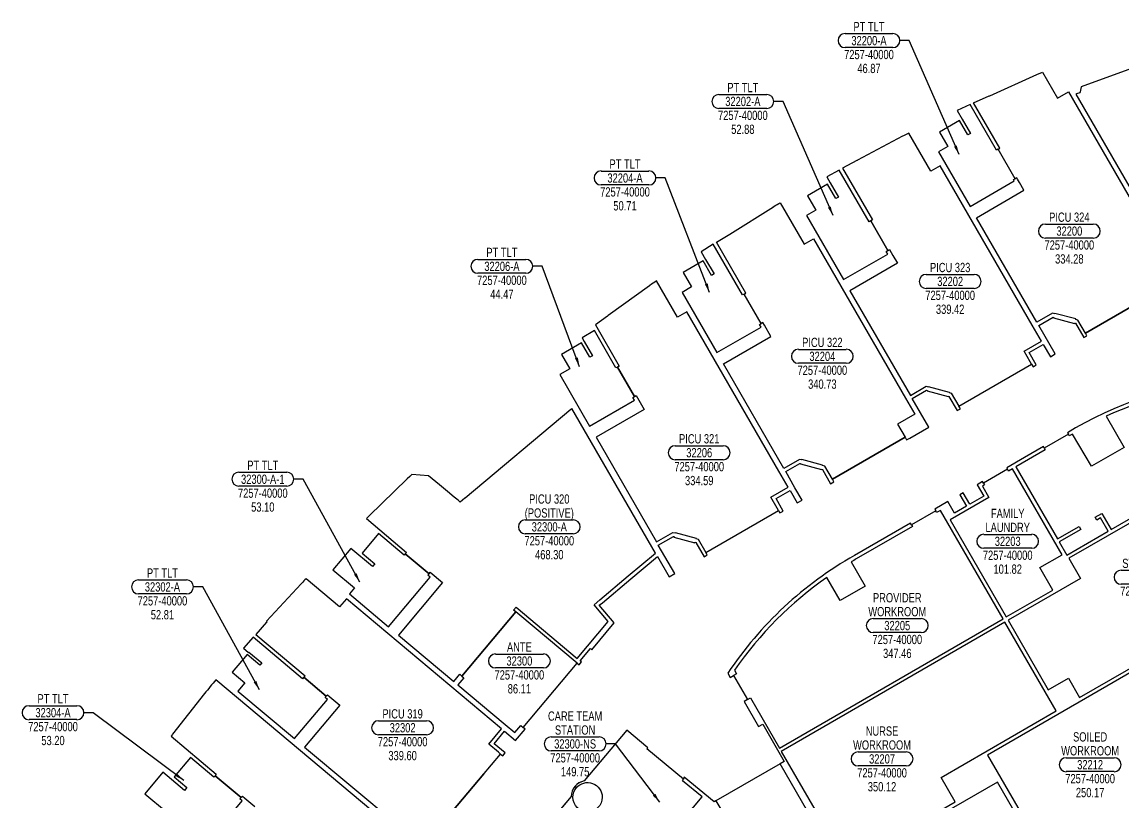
# Model space of a CAD drawing. Extents: x -1957 to 1851, y 4765 to 7321.
# Drawn here: x -1655 to -230, y 6165 to 7175 of the extents above; entities that cross this region are included whole.
import ezdxf
from ezdxf.enums import TextEntityAlignment as Align

# ---------------------------------------------------------------- set-up
doc = ezdxf.new("R2010")
doc.units = 0
doc.header["$LTSCALE"] = 48
doc.header["$MEASUREMENT"] = 0
doc.layers.get('0').update_dxf_attribs({"linetype": 'CONTINUOUS'})
for name, color, linetype in [('AREA', 3, 'CONTINUOUS'), ('AREA2', 1, 'CONTINUOUS'), ('COSTC', 6, 'CONTINUOUS'), ('PLINE2', 5, 'CONTINUOUS'), ('ROOMNA', 4, 'CONTINUOUS'), ('ROOMNO', 4, 'CONTINUOUS'), ('ROOMOV', 4, 'CONTINUOUS')]:
    doc.layers.add(name, color=color, linetype=linetype)
doc.dimstyles.get("Standard").update_dxf_attribs({"dimtxt": 0.18, "dimasz": 12, "dimexe": 0.18, "dimexo": 0.0625, "dimgap": 0.09, "dimtad": 0, "dimtih": 1, "dimtoh": 1, "dimdec": 4, "dimzin": 0, "dimtxsty": 'STANDARD', "dimcen": 0.09, "dimazin": 3, "dimtfac": 1, "dimtdec": 4, "dimtofl": 0, "dimtmove": 0, "dimatfit": 3, "dimtolj": 1, "dimtzin": 0})

# ---------------------------------------------------------------- blocks, each defined once
blk = doc.blocks.new('ROOM')
at = {"layer": 'ROOMOV'}
for p, q in [((-31, 9), (31, 9)), ((31, -9), (-31, -9))]:
    blk.add_line(p, q, dxfattribs=at)
for centre, start, end in [((-31, 0), 90, 270), ((31, 0), 270, 90)]:
    blk.add_arc(centre, 9.04, start, end, dxfattribs=at)
at = {"width": 0.75, "flags": 1}
for tag, p in [('FLFIN', (-60, -36)), ('ICRA', (60, -36)), ('FLCOND', (-60, -60)), ('FLTYPE', (-60, -48)), ('USER1', (60, -48)), ('USER2', (60, -60)), ('WLFIN', (-60, -72)), ('SITE', (-24, -72)), ('UCODE', (24, -72)), ('USER3', (60, -72)), ('WLTYPE', (-60, -84)), ('BLDG', (-24, -84)), ('UDESC', (24, -84)), ('USER4', (60, -84)), ('WLCOND', (-60, -96)), ('FLR', (-24, -96)), ('FCODE', (24, -96)), ('USER5', (60, -96)), ('CLFIN', (-60, -108)), ('COSTCD', (-24, -108)), ('FDESC', (24, -108)), ('USER6', (60, -108)), ('CLTYPE', (-60, -120)), ('DEPTD', (-24, -120)), ('DIVISION', (24, -120)), ('USER7', (60, -120)), ('CLCOND', (-60, -132)), ('CLHT', (-60, -144)), ('CHDATE', (-24, -144)), ('RDES', (-24, -132)), ('CONTACT', (24, -132)), ('OCCUP', (24, -144)), ('BLOCK', (60, -144)), ('USER8', (60, -132)), ('BASE', (-60, -156)), ('CBACK', (-24, -156)), ('PRCONTACT', (24, -156)), ('BLOCK2', (60, -156))]:
    blk.add_attdef(tag, text='', height=6, dxfattribs=at).set_placement(p, align=Align.MIDDLE_CENTER)
at = {"layer": 'AREA', "width": 0.75}
blk.add_attdef('AREA', text='', height=12, dxfattribs=at).set_placement((0, -36), align=Align.MIDDLE_CENTER)
at = {"layer": 'AREA2', "width": 0.75}
blk.add_attdef('AREA2', text='', height=12, dxfattribs=at).set_placement((0, -36), align=Align.MIDDLE_CENTER)
at = {"layer": 'COSTC', "width": 0.75}
blk.add_attdef('COSTC', text='', height=12, dxfattribs=at).set_placement((0, -18), align=Align.MIDDLE_CENTER)
at = {"layer": 'ROOMNA', "width": 0.75}
for tag, p in [('RMNAA', (0, 54)), ('RMNAB', (0, 36)), ('RMNAC', (0, 18))]:
    blk.add_attdef(tag, text='', height=12, dxfattribs=at).set_placement(p, align=Align.MIDDLE_CENTER)
at = {"layer": 'ROOMNO', "width": 0.75}
blk.add_attdef('RMNU', text='', height=12, dxfattribs=at).set_placement((0, 0), align=Align.MIDDLE_CENTER)

msp = doc.modelspace()

# ---------------------------------------------------------------- linework, layer by layer
at = {"layer": 'PLINE2', "color": 6}
for points in [[(-125.1, 7149.8), (-285, 7091.6), (-286.2, 7084.8), (-286.5, 7083.5), (-286.5, 7083.7), (-286.8, 7083.7), (-286.8, 7083.7), (-290.8, 7082.3), (-290.8, 7082.2), (-291.6, 7081.9), (-161, 6855.8)], [(-185.3, 6827), (-279.3, 6772.7), (-289.1, 6789.7), (-292, 6790.5), (-291.9, 6791.1), (-318.9, 6798.3), (-319.1, 6797.8), (-321.9, 6798.5), (-342.1, 6786.8), (-420.2, 6922.1), (-358.9, 6957.6), (-364.8, 6967.8), (-367.3, 6972.1), (-367.2, 6972.1), (-368.2, 6973.8), (-370.3, 6972.6), (-392.3, 7010.7), (-390.2, 7011.9), (-424.1, 7070.6), (-403.9, 7079.6), (-403.9, 7079.6), (-403.2, 7079.9), (-403.2, 7079.9), (-342.1, 7107.3), (-342.1, 7107.3), (-335.1, 7110.4), (-315.7, 7076.9), (-301.4, 7085.1), (-170.4, 6858.3)], [(-1105.6, 6145.2), (-1035.9, 6228.3), (-1033, 6225.9), (-1029.9, 6229.7), (-1044, 6241.6), (-1030.5, 6257.7), (-1016.4, 6245.8), (-1003.9, 6260.5), (-1006.4, 6262.6), (-936.7, 6345.7), (-934.2, 6343.7), (-931, 6347.5), (-932.8, 6349), (-919.6, 6364.7), (-917.8, 6363.2), (-888.7, 6397.9), (-908, 6420.9), (-904.1, 6424.1), (-867.4, 6455), (-832.9, 6483.9), (-817.6, 6457.5), (-810.4, 6461.7), (-831.7, 6498.5), (-812.2, 6509.8), (-811.4, 6509.5), (-811.5, 6509), (-784.5, 6501.7), (-784.3, 6502.3), (-783.3, 6502), (-772.6, 6483.5), (-768.4, 6485.9), (-770.3, 6489.2), (-676.3, 6543.4), (-674.5, 6540.2), (-670.2, 6542.6), (-679.5, 6558.7), (-661.3, 6569.2), (-652, 6553.1), (-645.8, 6556.8), (-655, 6572.8), (-667, 6593.6), (-648.5, 6604.3), (-647.7, 6604), (-647.8, 6603.5), (-620.8, 6596.2), (-620.6, 6596.8), (-619.6, 6596.5), (-609, 6578), (-604.7, 6580.5), (-606.6, 6583.7), (-512.6, 6638), (-510.8, 6634.7), (-506.6, 6637.1), (-506.6, 6637.1), (-482.1, 6651.3), (-503.4, 6688.1), (-484.9, 6698.8), (-484, 6698.6), (-484.2, 6698), (-457.1, 6690.8), (-457, 6691.3), (-456, 6691), (-445.3, 6672.5), (-441.1, 6675), (-442.9, 6678.2), (-349, 6732.5), (-347.1, 6729.2), (-342.9, 6731.7), (-352.1, 6747.7), (-334, 6758.2), (-324.7, 6742.2), (-318.4, 6745.8), (-339.7, 6782.6), (-321.2, 6793.3), (-320.3, 6793.1), (-320.5, 6792.5), (-293.4, 6785.3), (-293.3, 6785.8), (-292.3, 6785.5), (-281.6, 6767), (-277.4, 6769.5), (-279.3, 6772.7), (-185.3, 6827)], [(-149.3, 6569), (-301, 6481.5), (-285.9, 6455.3), (-379.2, 6401.4), (-327.4, 6311.5), (-301.4, 6326.5), (-286.9, 6301.4), (-206.1, 6348)], [(-617.1, 6117), (-674, 6215.6), (-757.3, 6167.7), (-745.4, 6147.3)], [(-1105.6, 6145.2), (-1057.2, 6202.9), (-1105.6, 6145.2)]]:
    msp.add_lwpolyline(points, dxfattribs=at)
for points in [[(-392.3, 7010.7), (-394.5, 7009.5), (-428.6, 7068.6), (-445.4, 7061), (-438.9, 7049.6), (-438.9, 7049.6), (-428.1, 7031), (-431.4, 7029.2), (-442.1, 7047.8), (-468.1, 7032.8), (-457.3, 7014.1), (-469.4, 7007.2), (-428.6, 6936.6), (-371.5, 6969.6), (-372.5, 6971.4), (-370.3, 6972.6)], [(-557, 6917.9), (-559.1, 6916.7), (-597.8, 6983.7), (-614, 6975), (-609.6, 6967.4), (-598.9, 6948.7), (-602.1, 6946.9), (-612.9, 6965.5), (-638.8, 6950.5), (-628.1, 6931.9), (-640.1, 6924.9), (-592.3, 6842.1), (-535.1, 6875.1), (-537.1, 6878.6), (-535, 6879.8)], [(-720.7, 6823.4), (-722.8, 6822.2), (-760.6, 6887.7), (-776.2, 6878), (-770.5, 6868), (-759.7, 6849.3), (-763, 6847.5), (-773.7, 6866.1), (-799.7, 6851.1), (-788.9, 6832.5), (-800.9, 6825.5), (-756, 6747.6), (-698.8, 6780.6), (-700.8, 6784.1), (-698.7, 6785.3)], [(-884.4, 6728.9), (-886.5, 6727.7), (-914.4, 6776.1), (-930.4, 6766.9), (-927.6, 6762.1), (-927.6, 6762.1), (-916.9, 6743.5), (-920.1, 6741.7), (-930.9, 6760.3), (-956.8, 6745.3), (-946.1, 6726.7), (-959, 6719.2), (-920.6, 6652.6), (-862.5, 6686.1), (-864.5, 6689.6), (-862.4, 6690.8)], [(-373.6, 6597.4), (-378.7, 6594.4), (-380, 6596.6), (-411.1, 6578.6), (-409.9, 6576.4), (-412.6, 6574.9), (-404.1, 6560.2), (-454.2, 6531.2), (-381.7, 6405.6), (-321.6, 6440.3), (-338.4, 6469.4), (-309.3, 6486.2)], [(-1126.7, 6457.1), (-1129.8, 6459.7), (-1128.2, 6461.6), (-1158.9, 6487.3), (-1160.4, 6485.4), (-1193.7, 6513.4), (-1214.8, 6488.3), (-1198.3, 6474.5), (-1201.4, 6470.7), (-1229.4, 6494.2), (-1252.6, 6466.5), (-1224.7, 6443.1), (-1231.1, 6435.4), (-1180.5, 6393)], [(-936.7, 6345.7), (-1013.3, 6410), (-1013.3, 6410), (-1016.1, 6412.3), (-1085.9, 6329.2), (-1083.1, 6326.9), (-1090.8, 6317.7), (-1029.6, 6266.3), (-1029.6, 6266.3), (-1017.2, 6256), (-1009.5, 6265.2), (-1006.4, 6262.6)], [(-317.1, 6284), (-383.5, 6398.9), (-672.7, 6231.8), (-609.1, 6121.6), (-613.1, 6119.3), (-595.1, 6088.2), (-591.1, 6090.5), (-588.1, 6085.3), (-447.8, 6166.3), (-466.1, 6197.9)], [(-1290.2, 6327.6), (-1291.8, 6325.7), (-1355.6, 6379.3), (-1368.3, 6365.2), (-1361.5, 6359.5), (-1361.1, 6359.9), (-1344.6, 6346.1), (-1347.1, 6343.2), (-1363.5, 6357.1), (-1382.8, 6334.1), (-1366.3, 6320.3), (-1375.3, 6309.6), (-1302, 6248.2), (-1259.6, 6298.8), (-1262.7, 6301.3), (-1261.1, 6303.2)], [(-131.8, 6201.6), (-133, 6203.7), (-129.6, 6205.7), (-207.9, 6341.4), (-406.1, 6227), (-327.7, 6091.3), (-195.4, 6167.7), (-194.2, 6165.6)], [(-1404.9, 6200.3), (-1406.4, 6198.4), (-1436.7, 6223.8), (-1457.7, 6198.7), (-1441.3, 6184.9), (-1444.4, 6181.2), (-1472.4, 6204.7), (-1495.6, 6177), (-1467.6, 6153.5), (-1474.1, 6145.8), (-1423.5, 6103.4), (-1369.7, 6167.6), (-1372.7, 6170.2), (-1371.2, 6172)], [(-393, 6192.1), (-589.3, 6078.8), (-529.4, 5975), (-389.2, 6055.9), (-387.9, 6053.8), (-356.7, 6071.8), (-357.9, 6073.8), (-333, 6088.2)]]:
    msp.add_lwpolyline(points, close=True, dxfattribs=at)
for points in [[(-348.4, 6783.2), (-467.4, 6989.3), (-479.4, 6982.4), (-507.7, 7031.4, 0.000699), (-514.7, 7027.9), (-514.7, 7028), (-515.8, 7027.4), (-515.8, 7027.4), (-574, 6996.4), (-574, 6996.4), (-574.7, 6996), (-574.9, 6995.9), (-593.5, 6986), (-554.9, 6919.2), (-557, 6917.9), (-535, 6879.8), (-532.9, 6881), (-528.5, 6873.4), (-528.5, 6873.4), (-522.5, 6863.1), (-583.9, 6827.6), (-505.8, 6692.3), (-485.5, 6704), (-482.7, 6703.3), (-482.6, 6703.8), (-455.6, 6696.5), (-455.7, 6696), (-452.8, 6695.2), (-452.8, 6695.2), (-442.9, 6678.2), (-349, 6732.5), (-350.7, 6735.5), (-350.7, 6735.5), (-358.8, 6749.5), (-336.4, 6762.4)], [(-694.6, 6783.1), (-696.6, 6786.5), (-698.7, 6785.3), (-720.7, 6823.4), (-718.6, 6824.7), (-756.5, 6890.3), (-739.3, 6901), (-739.3, 6901), (-682.7, 6936.3), (-682.8, 6936.4), (-682.2, 6936.8), (-682.1, 6936.7), (-681.7, 6937), (-681.7, 6937, -0.000793), (-674, 6941.5), (-643.1, 6887.9), (-631.1, 6894.8), (-512.1, 6688.7), (-500.1, 6667.9), (-522.5, 6655), (-512.7, 6638), (-606.6, 6583.7), (-616.4, 6600.7), (-619.4, 6601.5), (-619.2, 6602), (-646.3, 6609.3), (-646.4, 6608.8), (-649.2, 6609.5), (-669.5, 6597.8), (-747.6, 6733.1), (-686.2, 6768.6), (-694.6, 6783.1)], [(-794.8, 6800.3), (-806.8, 6793.4), (-833.9, 6840.4, 0.00093), (-842.5, 6834.5), (-843.1, 6834.1), (-843.1, 6834.1), (-896.5, 6795.5), (-896.5, 6795.5), (-897.1, 6795), (-897.3, 6794.9), (-913.1, 6783.5), (-882.3, 6730.1), (-884.4, 6728.9), (-862.4, 6690.8), (-860.3, 6692), (-849.9, 6674.1), (-912.2, 6638.1), (-834.1, 6502.8), (-812.9, 6515), (-810.1, 6514.3), (-809.9, 6514.8), (-782.9, 6507.5), (-783, 6507), (-780.1, 6506.2), (-780.1, 6506.2), (-770.3, 6489.2), (-676.3, 6543.4), (-678.1, 6546.5), (-678.1, 6546.5), (-686.2, 6560.5), (-663.7, 6573.4), (-675.7, 6594.2)], [(-943.4, 6675.4), (-944.9, 6674.2), (-1081.6, 6559.5), (-1081.9, 6559.2), (-1081.9, 6559.2), (-1087.9, 6554.2), (-1090.3, 6556.2), (-1092.2, 6557.8), (-1095.7, 6560.7), (-1098.3, 6562.8), (-1101.8, 6565.8), (-1109.7, 6572.4), (-1114.8, 6576.7), (-1128.7, 6588.4), (-1150.5, 6589.8, 2.648672), (-1150.5, 6589.8), (-1153.1, 6587.3, -0.000567), (-1153.1, 6587.3), (-1156.3, 6584.3), (-1156.3, 6584.3), (-1205.6, 6536.4), (-1206.2, 6535.9), (-1206.4, 6535.7), (-1209.3, 6532.8), (-1157.3, 6489.1), (-1158.9, 6487.3), (-1128.2, 6461.6), (-1126.6, 6463.4), (-1110.7, 6450.1), (-1167.7, 6382.2), (-1096.3, 6322.3), (-1088.6, 6331.5), (-1085.9, 6329.2), (-1016.1, 6412.3), (-1018.9, 6414.6), (-1015.7, 6418.4), (-936.6, 6352), (-896.6, 6399.8), (-914.8, 6421.5), (-907.3, 6427.8), (-870.5, 6458.7), (-835.4, 6488.2)], [(-466.9, 6543.5), (-471.8, 6540.7), (-473, 6542.8), (-504.2, 6524.8), (-503, 6522.7), (-575.7, 6480.7, 0.004018), (-582.3, 6476.9), (-564.2, 6445.5), (-596.4, 6426.9), (-613.7, 6456.8, 0.089894), (-733.3, 6336.7), (-730.6, 6332.1), (-734.6, 6329.8), (-716.6, 6298.7), (-712.6, 6301), (-675.1, 6236), (-385.9, 6403.2)]]:
    msp.add_lwpolyline(points, format="xyb", close=True, dxfattribs=at)
for points in [[(-82.8, 6713.3, 0.115504), (-292.1, 6650.1), (-302.7, 6644), (-301.4, 6641.9), (-332.6, 6623.9), (-333.8, 6626), (-358.1, 6612), (-381.2, 6598.7), (-380, 6596.6), (-411.1, 6578.6), (-412.4, 6580.7), (-419.2, 6576.7), (-410.7, 6562), (-428.9, 6551.5), (-437.4, 6566.2), (-441.6, 6563.8), (-433.1, 6549), (-448.7, 6540), (-457.2, 6554.8), (-474.3, 6544.9), (-473, 6542.8), (-504.2, 6524.8), (-505.4, 6526.9), (-578.1, 6485, 0.117965), (-741.8, 6332.9), (-738.7, 6327.5), (-734.6, 6329.8), (-716.6, 6298.7), (-720.7, 6296.3), (-702, 6264.1), (-696.7, 6267.1), (-668.8, 6218.6), (-674, 6215.6), (-757.3, 6167.7), (-759.7, 6166.4), (-798.3, 6198.3), (-799.3, 6196), (-846.5, 6235), (-845.3, 6236.4), (-872.5, 6259.2), (-927.7, 6193.5, 0.342487), (-944.6, 6173.3), (-969.7, 6143.3)], [(-90.3, 6707.9, 0.088945), (-252.5, 6665.2), (-229.3, 6625), (-271.7, 6600.5), (-295.9, 6642.3), (-300.2, 6639.8), (-301.4, 6641.9), (-332.6, 6623.9), (-331.4, 6621.8), (-369.3, 6599.9), (-315.4, 6506.5), (-287.5, 6522.6), (-285.4, 6518.9), (-313.3, 6502.8), (-303.4, 6485.7), (-249.9, 6516.6), (-259.8, 6533.7), (-264.6, 6530.9), (-266.7, 6534.6), (-258.2, 6539.5), (-246.2, 6518.7), (-47.4, 6633.5)], [(-1105.6, 6145.2), (-1035.9, 6228.3), (-1038.5, 6230.6), (-1038.5, 6230.6), (-1050.9, 6241), (-1034.3, 6260.8), (-1235, 6429.2), (-1243.9, 6418.6), (-1287.3, 6455, 0.000699), (-1292.7, 6449.3), (-1292.7, 6449.3), (-1293.5, 6448.5), (-1293.6, 6448.6), (-1338.3, 6400.1), (-1337.5, 6399.5), (-1338, 6398.9), (-1338.2, 6398.7), (-1352.4, 6383), (-1288.6, 6329.5), (-1290.2, 6327.6), (-1261.1, 6303.2), (-1259.5, 6305.1), (-1256.5, 6302.5), (-1256.5, 6302.5), (-1243.7, 6291.7), (-1289.2, 6237.4), (-1169.5, 6137)], [(-1174.1, 6131.4), (-1403.9, 6324.2, 0.002039), (-1418.5, 6306.7), (-1418.5, 6306.7), (-1459.8, 6253.9), (-1460.3, 6253.3), (-1460.4, 6253.1), (-1461.8, 6251.3), (-1403.3, 6202.2), (-1404.9, 6200.3), (-1371.2, 6172), (-1369.6, 6173.9), (-1366.5, 6171.3), (-1366.5, 6171.3), (-1353.7, 6160.6)], [(-817.9, 6121.9), (-775.2, 6172.9), (-800.3, 6193.7), (-799.3, 6196), (-846.5, 6235), (-845.3, 6236.4), (-872.5, 6259.2), (-927.7, 6193.5, 0.166496), (-939.6, 6186.3), (-937.7, 6184.7, -0.698859), (-904.2, 6172.4, -1), (-942.2, 6172.4, -0.177261), (-937.7, 6184.7), (-939.6, 6186.3, 0.166496), (-944.6, 6173.3), (-999.8, 6107.5)]]:
    msp.add_lwpolyline(points, format="xyb", dxfattribs=at)

# ---------------------------------------------------------------- block references
at = {"layer": 'ROOMNO'}
ref = msp.add_blockref('ROOM', (-559.3, 7151.2), dxfattribs=at)
ref.add_attrib('RMNU', '32200-A', dxfattribs={"height": 12, "width": 0.75}).set_placement((-559.3, 7151.2), align=Align.MIDDLE_CENTER)
ref.add_attrib('RMNAC', 'PT TLT', dxfattribs={"layer": 'ROOMNA', "height": 12, "width": 0.75}).set_placement((-559.3, 7169.2), align=Align.MIDDLE_CENTER)
ref.add_attrib('COSTC', '7257-40000', dxfattribs={"layer": 'COSTC', "height": 12, "width": 0.75}).set_placement((-559.3, 7133.2), align=Align.MIDDLE_CENTER)
ref.add_attrib('AREA2', '46.87', dxfattribs={"layer": 'AREA2', "height": 12, "width": 0.75}).set_placement((-559.3, 7115.2), align=Align.MIDDLE_CENTER)
ref = msp.add_blockref('ROOM', (-722.4, 7072.5), dxfattribs=at)
ref.add_attrib('RMNU', '32202-A', dxfattribs={"height": 12, "width": 0.75}).set_placement((-722.4, 7072.5), align=Align.MIDDLE_CENTER)
ref.add_attrib('RMNAC', 'PT TLT', dxfattribs={"layer": 'ROOMNA', "height": 12, "width": 0.75}).set_placement((-722.4, 7090.5), align=Align.MIDDLE_CENTER)
ref.add_attrib('COSTC', '7257-40000', dxfattribs={"layer": 'COSTC', "height": 12, "width": 0.75}).set_placement((-722.4, 7054.5), align=Align.MIDDLE_CENTER)
ref.add_attrib('AREA2', '52.88', dxfattribs={"layer": 'AREA2', "height": 12, "width": 0.75}).set_placement((-722.4, 7036.5), align=Align.MIDDLE_CENTER)
ref = msp.add_blockref('ROOM', (-874.8, 6973.5), dxfattribs=at)
ref.add_attrib('RMNU', '32204-A', dxfattribs={"height": 12, "width": 0.75}).set_placement((-874.8, 6973.5), align=Align.MIDDLE_CENTER)
ref.add_attrib('RMNAC', 'PT TLT', dxfattribs={"layer": 'ROOMNA', "height": 12, "width": 0.75}).set_placement((-874.8, 6991.5), align=Align.MIDDLE_CENTER)
ref.add_attrib('COSTC', '7257-40000', dxfattribs={"layer": 'COSTC', "height": 12, "width": 0.75}).set_placement((-874.8, 6955.5), align=Align.MIDDLE_CENTER)
ref.add_attrib('AREA2', '50.71', dxfattribs={"layer": 'AREA2', "height": 12, "width": 0.75}).set_placement((-874.8, 6937.5), align=Align.MIDDLE_CENTER)
ref = msp.add_blockref('ROOM', (-300.2, 6904.8), dxfattribs=at)
ref.add_attrib('RMNU', '32200', dxfattribs={"height": 12, "width": 0.75}).set_placement((-300.2, 6904.8), align=Align.MIDDLE_CENTER)
ref.add_attrib('RMNAC', 'PICU 324', dxfattribs={"layer": 'ROOMNA', "height": 12, "width": 0.75}).set_placement((-300.2, 6922.8), align=Align.MIDDLE_CENTER)
ref.add_attrib('COSTC', '7257-40000', dxfattribs={"layer": 'COSTC', "height": 12, "width": 0.75}).set_placement((-300.2, 6886.8), align=Align.MIDDLE_CENTER)
ref.add_attrib('AREA2', '334.28', dxfattribs={"layer": 'AREA2', "height": 12, "width": 0.75}).set_placement((-300.2, 6868.8), align=Align.MIDDLE_CENTER)
ref = msp.add_blockref('ROOM', (-1034, 6859.2), dxfattribs=at)
ref.add_attrib('RMNU', '32206-A', dxfattribs={"height": 12, "width": 0.75}).set_placement((-1034, 6859.2), align=Align.MIDDLE_CENTER)
ref.add_attrib('RMNAC', 'PT TLT', dxfattribs={"layer": 'ROOMNA', "height": 12, "width": 0.75}).set_placement((-1034, 6877.2), align=Align.MIDDLE_CENTER)
ref.add_attrib('COSTC', '7257-40000', dxfattribs={"layer": 'COSTC', "height": 12, "width": 0.75}).set_placement((-1034, 6841.2), align=Align.MIDDLE_CENTER)
ref.add_attrib('AREA2', '44.47', dxfattribs={"layer": 'AREA2', "height": 12, "width": 0.75}).set_placement((-1034, 6823.2), align=Align.MIDDLE_CENTER)
ref = msp.add_blockref('ROOM', (-454.3, 6839.7), dxfattribs=at)
ref.add_attrib('RMNU', '32202', dxfattribs={"height": 12, "width": 0.75}).set_placement((-454.3, 6839.7), align=Align.MIDDLE_CENTER)
ref.add_attrib('RMNAC', 'PICU 323', dxfattribs={"layer": 'ROOMNA', "height": 12, "width": 0.75}).set_placement((-454.3, 6857.7), align=Align.MIDDLE_CENTER)
ref.add_attrib('COSTC', '7257-40000', dxfattribs={"layer": 'COSTC', "height": 12, "width": 0.75}).set_placement((-454.3, 6821.7), align=Align.MIDDLE_CENTER)
ref.add_attrib('AREA2', '339.42', dxfattribs={"layer": 'AREA2', "height": 12, "width": 0.75}).set_placement((-454.3, 6803.7), align=Align.MIDDLE_CENTER)
ref = msp.add_blockref('ROOM', (-619.6, 6742.8), dxfattribs=at)
ref.add_attrib('RMNU', '32204', dxfattribs={"height": 12, "width": 0.75}).set_placement((-619.6, 6742.8), align=Align.MIDDLE_CENTER)
ref.add_attrib('RMNAC', 'PICU 322', dxfattribs={"layer": 'ROOMNA', "height": 12, "width": 0.75}).set_placement((-619.6, 6760.8), align=Align.MIDDLE_CENTER)
ref.add_attrib('COSTC', '7257-40000', dxfattribs={"layer": 'COSTC', "height": 12, "width": 0.75}).set_placement((-619.6, 6724.8), align=Align.MIDDLE_CENTER)
ref.add_attrib('AREA2', '340.73', dxfattribs={"layer": 'AREA2', "height": 12, "width": 0.75}).set_placement((-619.6, 6706.8), align=Align.MIDDLE_CENTER)
ref = msp.add_blockref('ROOM', (-778.8, 6618.1), dxfattribs=at)
ref.add_attrib('RMNU', '32206', dxfattribs={"height": 12, "width": 0.75}).set_placement((-778.8, 6618.1), align=Align.MIDDLE_CENTER)
ref.add_attrib('RMNAC', 'PICU 321', dxfattribs={"layer": 'ROOMNA', "height": 12, "width": 0.75}).set_placement((-778.8, 6636.1), align=Align.MIDDLE_CENTER)
ref.add_attrib('COSTC', '7257-40000', dxfattribs={"layer": 'COSTC', "height": 12, "width": 0.75}).set_placement((-778.8, 6600.1), align=Align.MIDDLE_CENTER)
ref.add_attrib('AREA2', '334.59', dxfattribs={"layer": 'AREA2', "height": 12, "width": 0.75}).set_placement((-778.8, 6582.1), align=Align.MIDDLE_CENTER)
ref = msp.add_blockref('ROOM', (-1343.2, 6583.8), dxfattribs=at)
ref.add_attrib('RMNU', '32300-A-1', dxfattribs={"height": 12, "width": 0.75}).set_placement((-1343.2, 6583.8), align=Align.MIDDLE_CENTER)
ref.add_attrib('RMNAC', 'PT TLT', dxfattribs={"layer": 'ROOMNA', "height": 12, "width": 0.75}).set_placement((-1343.2, 6601.8), align=Align.MIDDLE_CENTER)
ref.add_attrib('COSTC', '7257-40000', dxfattribs={"layer": 'COSTC', "height": 12, "width": 0.75}).set_placement((-1343.2, 6565.8), align=Align.MIDDLE_CENTER)
ref.add_attrib('AREA2', '53.10', dxfattribs={"layer": 'AREA2', "height": 12, "width": 0.75}).set_placement((-1343.2, 6547.8), align=Align.MIDDLE_CENTER)
ref = msp.add_blockref('ROOM', (-972.7, 6522.2), dxfattribs=at)
ref.add_attrib('RMNU', '32300-A', dxfattribs={"height": 12, "width": 0.75}).set_placement((-972.7, 6522.2), align=Align.MIDDLE_CENTER)
ref.add_attrib('RMNAB', 'PICU 320', dxfattribs={"layer": 'ROOMNA', "height": 12, "width": 0.75}).set_placement((-972.7, 6558.2), align=Align.MIDDLE_CENTER)
ref.add_attrib('RMNAC', '(POSITIVE)', dxfattribs={"layer": 'ROOMNA', "height": 12, "width": 0.75}).set_placement((-972.7, 6540.2), align=Align.MIDDLE_CENTER)
ref.add_attrib('COSTC', '7257-40000', dxfattribs={"layer": 'COSTC', "height": 12, "width": 0.75}).set_placement((-972.7, 6504.2), align=Align.MIDDLE_CENTER)
ref.add_attrib('AREA2', '468.30', dxfattribs={"layer": 'AREA2', "height": 12, "width": 0.75}).set_placement((-972.7, 6486.2), align=Align.MIDDLE_CENTER)
ref = msp.add_blockref('ROOM', (-379.9, 6503.5), dxfattribs=at)
ref.add_attrib('RMNU', '32203', dxfattribs={"height": 12, "width": 0.75}).set_placement((-379.9, 6503.5), align=Align.MIDDLE_CENTER)
ref.add_attrib('RMNAB', 'FAMILY', dxfattribs={"layer": 'ROOMNA', "height": 12, "width": 0.75}).set_placement((-379.9, 6539.5), align=Align.MIDDLE_CENTER)
ref.add_attrib('RMNAC', 'LAUNDRY', dxfattribs={"layer": 'ROOMNA', "height": 12, "width": 0.75}).set_placement((-379.9, 6521.5), align=Align.MIDDLE_CENTER)
ref.add_attrib('COSTC', '7257-40000', dxfattribs={"layer": 'COSTC', "height": 12, "width": 0.75}).set_placement((-379.9, 6485.5), align=Align.MIDDLE_CENTER)
ref.add_attrib('AREA2', '101.82', dxfattribs={"layer": 'AREA2', "height": 12, "width": 0.75}).set_placement((-379.9, 6467.5), align=Align.MIDDLE_CENTER)
ref = msp.add_blockref('ROOM', (-202.3, 6457), dxfattribs=at)
ref.add_attrib('RMNU', '32214', dxfattribs={"height": 12, "width": 0.75}).set_placement((-202.3, 6457), align=Align.MIDDLE_CENTER)
ref.add_attrib('RMNAC', 'STORAGE', dxfattribs={"layer": 'ROOMNA', "height": 12, "width": 0.75}).set_placement((-202.3, 6475), align=Align.MIDDLE_CENTER)
ref.add_attrib('COSTC', '7257-40000', dxfattribs={"layer": 'COSTC', "height": 12, "width": 0.75}).set_placement((-202.3, 6439), align=Align.MIDDLE_CENTER)
ref.add_attrib('AREA2', '534.55', dxfattribs={"layer": 'AREA2', "height": 12, "width": 0.75}).set_placement((-202.3, 6421), align=Align.MIDDLE_CENTER)
ref = msp.add_blockref('ROOM', (-1473, 6444.5), dxfattribs=at)
ref.add_attrib('RMNU', '32302-A', dxfattribs={"height": 12, "width": 0.75}).set_placement((-1473, 6444.5), align=Align.MIDDLE_CENTER)
ref.add_attrib('RMNAC', 'PT TLT', dxfattribs={"layer": 'ROOMNA', "height": 12, "width": 0.75}).set_placement((-1473, 6462.5), align=Align.MIDDLE_CENTER)
ref.add_attrib('COSTC', '7257-40000', dxfattribs={"layer": 'COSTC', "height": 12, "width": 0.75}).set_placement((-1473, 6426.5), align=Align.MIDDLE_CENTER)
ref.add_attrib('AREA2', '52.81', dxfattribs={"layer": 'AREA2', "height": 12, "width": 0.75}).set_placement((-1473, 6408.5), align=Align.MIDDLE_CENTER)
ref = msp.add_blockref('ROOM', (-522.7, 6394.5), dxfattribs=at)
ref.add_attrib('RMNU', '32205', dxfattribs={"height": 12, "width": 0.75}).set_placement((-522.7, 6394.5), align=Align.MIDDLE_CENTER)
ref.add_attrib('RMNAB', 'PROVIDER', dxfattribs={"layer": 'ROOMNA', "height": 12, "width": 0.75}).set_placement((-522.7, 6430.5), align=Align.MIDDLE_CENTER)
ref.add_attrib('RMNAC', 'WORKROOM', dxfattribs={"layer": 'ROOMNA', "height": 12, "width": 0.75}).set_placement((-522.7, 6412.5), align=Align.MIDDLE_CENTER)
ref.add_attrib('COSTC', '7257-40000', dxfattribs={"layer": 'COSTC', "height": 12, "width": 0.75}).set_placement((-522.7, 6376.5), align=Align.MIDDLE_CENTER)
ref.add_attrib('AREA2', '347.46', dxfattribs={"layer": 'AREA2', "height": 12, "width": 0.75}).set_placement((-522.7, 6358.5), align=Align.MIDDLE_CENTER)
ref = msp.add_blockref('ROOM', (-1011.4, 6348.7), dxfattribs=at)
ref.add_attrib('RMNU', '32300', dxfattribs={"height": 12, "width": 0.75}).set_placement((-1011.4, 6348.7), align=Align.MIDDLE_CENTER)
ref.add_attrib('RMNAC', 'ANTE', dxfattribs={"layer": 'ROOMNA', "height": 12, "width": 0.75}).set_placement((-1011.4, 6366.7), align=Align.MIDDLE_CENTER)
ref.add_attrib('COSTC', '7257-40000', dxfattribs={"layer": 'COSTC', "height": 12, "width": 0.75}).set_placement((-1011.4, 6330.7), align=Align.MIDDLE_CENTER)
ref.add_attrib('AREA2', '86.11', dxfattribs={"layer": 'AREA2', "height": 12, "width": 0.75}).set_placement((-1011.4, 6312.7), align=Align.MIDDLE_CENTER)
ref = msp.add_blockref('ROOM', (-1614.5, 6281.8), dxfattribs=at)
ref.add_attrib('RMNU', '32304-A', dxfattribs={"height": 12, "width": 0.75}).set_placement((-1614.5, 6281.8), align=Align.MIDDLE_CENTER)
ref.add_attrib('RMNAC', 'PT TLT', dxfattribs={"layer": 'ROOMNA', "height": 12, "width": 0.75}).set_placement((-1614.5, 6299.8), align=Align.MIDDLE_CENTER)
ref.add_attrib('COSTC', '7257-40000', dxfattribs={"layer": 'COSTC', "height": 12, "width": 0.75}).set_placement((-1614.5, 6263.8), align=Align.MIDDLE_CENTER)
ref.add_attrib('AREA2', '53.20', dxfattribs={"layer": 'AREA2', "height": 12, "width": 0.75}).set_placement((-1614.5, 6245.8), align=Align.MIDDLE_CENTER)
ref = msp.add_blockref('ROOM', (-1162.4, 6262.3), dxfattribs=at)
ref.add_attrib('RMNU', '32302', dxfattribs={"height": 12, "width": 0.75}).set_placement((-1162.4, 6262.3), align=Align.MIDDLE_CENTER)
ref.add_attrib('RMNAC', 'PICU 319', dxfattribs={"layer": 'ROOMNA', "height": 12, "width": 0.75}).set_placement((-1162.4, 6280.3), align=Align.MIDDLE_CENTER)
ref.add_attrib('COSTC', '7257-40000', dxfattribs={"layer": 'COSTC', "height": 12, "width": 0.75}).set_placement((-1162.4, 6244.3), align=Align.MIDDLE_CENTER)
ref.add_attrib('AREA2', '339.60', dxfattribs={"layer": 'AREA2', "height": 12, "width": 0.75}).set_placement((-1162.4, 6226.3), align=Align.MIDDLE_CENTER)
ref = msp.add_blockref('ROOM', (-939.3, 6241.4), dxfattribs=at)
ref.add_attrib('RMNU', '32300-NS', dxfattribs={"height": 12, "width": 0.75}).set_placement((-939.3, 6241.4), align=Align.MIDDLE_CENTER)
ref.add_attrib('RMNAB', 'CARE TEAM', dxfattribs={"layer": 'ROOMNA', "height": 12, "width": 0.75}).set_placement((-939.3, 6277.4), align=Align.MIDDLE_CENTER)
ref.add_attrib('RMNAC', 'STATION', dxfattribs={"layer": 'ROOMNA', "height": 12, "width": 0.75}).set_placement((-939.3, 6259.4), align=Align.MIDDLE_CENTER)
ref.add_attrib('COSTC', '7257-40000', dxfattribs={"layer": 'COSTC', "height": 12, "width": 0.75}).set_placement((-939.3, 6223.4), align=Align.MIDDLE_CENTER)
ref.add_attrib('AREA2', '149.75', dxfattribs={"layer": 'AREA2', "height": 12, "width": 0.75}).set_placement((-939.3, 6205.4), align=Align.MIDDLE_CENTER)
ref = msp.add_blockref('ROOM', (-542.4, 6222), dxfattribs=at)
ref.add_attrib('RMNU', '32207', dxfattribs={"height": 12, "width": 0.75}).set_placement((-542.4, 6222), align=Align.MIDDLE_CENTER)
ref.add_attrib('RMNAB', 'NURSE', dxfattribs={"layer": 'ROOMNA', "height": 12, "width": 0.75}).set_placement((-542.4, 6258), align=Align.MIDDLE_CENTER)
ref.add_attrib('RMNAC', 'WORKROOM', dxfattribs={"layer": 'ROOMNA', "height": 12, "width": 0.75}).set_placement((-542.4, 6240), align=Align.MIDDLE_CENTER)
ref.add_attrib('COSTC', '7257-40000', dxfattribs={"layer": 'COSTC', "height": 12, "width": 0.75}).set_placement((-542.4, 6204), align=Align.MIDDLE_CENTER)
ref.add_attrib('AREA2', '350.12', dxfattribs={"layer": 'AREA2', "height": 12, "width": 0.75}).set_placement((-542.4, 6186), align=Align.MIDDLE_CENTER)
ref = msp.add_blockref('ROOM', (-273.3, 6214.5), dxfattribs=at)
ref.add_attrib('RMNU', '32212', dxfattribs={"height": 12, "width": 0.75}).set_placement((-273.3, 6214.5), align=Align.MIDDLE_CENTER)
ref.add_attrib('RMNAB', 'SOILED', dxfattribs={"layer": 'ROOMNA', "height": 12, "width": 0.75}).set_placement((-273.3, 6250.5), align=Align.MIDDLE_CENTER)
ref.add_attrib('RMNAC', 'WORKROOM', dxfattribs={"layer": 'ROOMNA', "height": 12, "width": 0.75}).set_placement((-273.3, 6232.5), align=Align.MIDDLE_CENTER)
ref.add_attrib('COSTC', '7257-40000', dxfattribs={"layer": 'COSTC', "height": 12, "width": 0.75}).set_placement((-273.3, 6196.5), align=Align.MIDDLE_CENTER)
ref.add_attrib('AREA2', '250.17', dxfattribs={"layer": 'AREA2', "height": 12, "width": 0.75}).set_placement((-273.3, 6178.5), align=Align.MIDDLE_CENTER)

# ---------------------------------------------------------------- leaders
for points in [[(-442.7, 7003.7), (-507.2, 7151.2), (-519.2, 7151.2)], [(-605.8, 6924.9), (-670.3, 7072.5), (-682.3, 7072.5)], [(-765.4, 6825.3), (-822.7, 6973.5), (-834.7, 6973.5)], [(-933.5, 6729.4), (-981.9, 6859.2), (-993.9, 6859.2)], [(-1217.7, 6450.7), (-1291.1, 6583.8), (-1303.1, 6583.8)], [(-1347.5, 6311.4), (-1420.9, 6444.5), (-1432.9, 6444.5)], [(-1445.3, 6194.1), (-1562.4, 6281.8), (-1574.4, 6281.8)], [(-829.9, 6166.1), (-887.2, 6241.4), (-899.2, 6241.4)]]:
    msp.add_leader(points, dimstyle='STANDARD', override={"dimgap": 12, "dimtad": 0}, dxfattribs=at)

doc.saveas('drawing.dxf')
